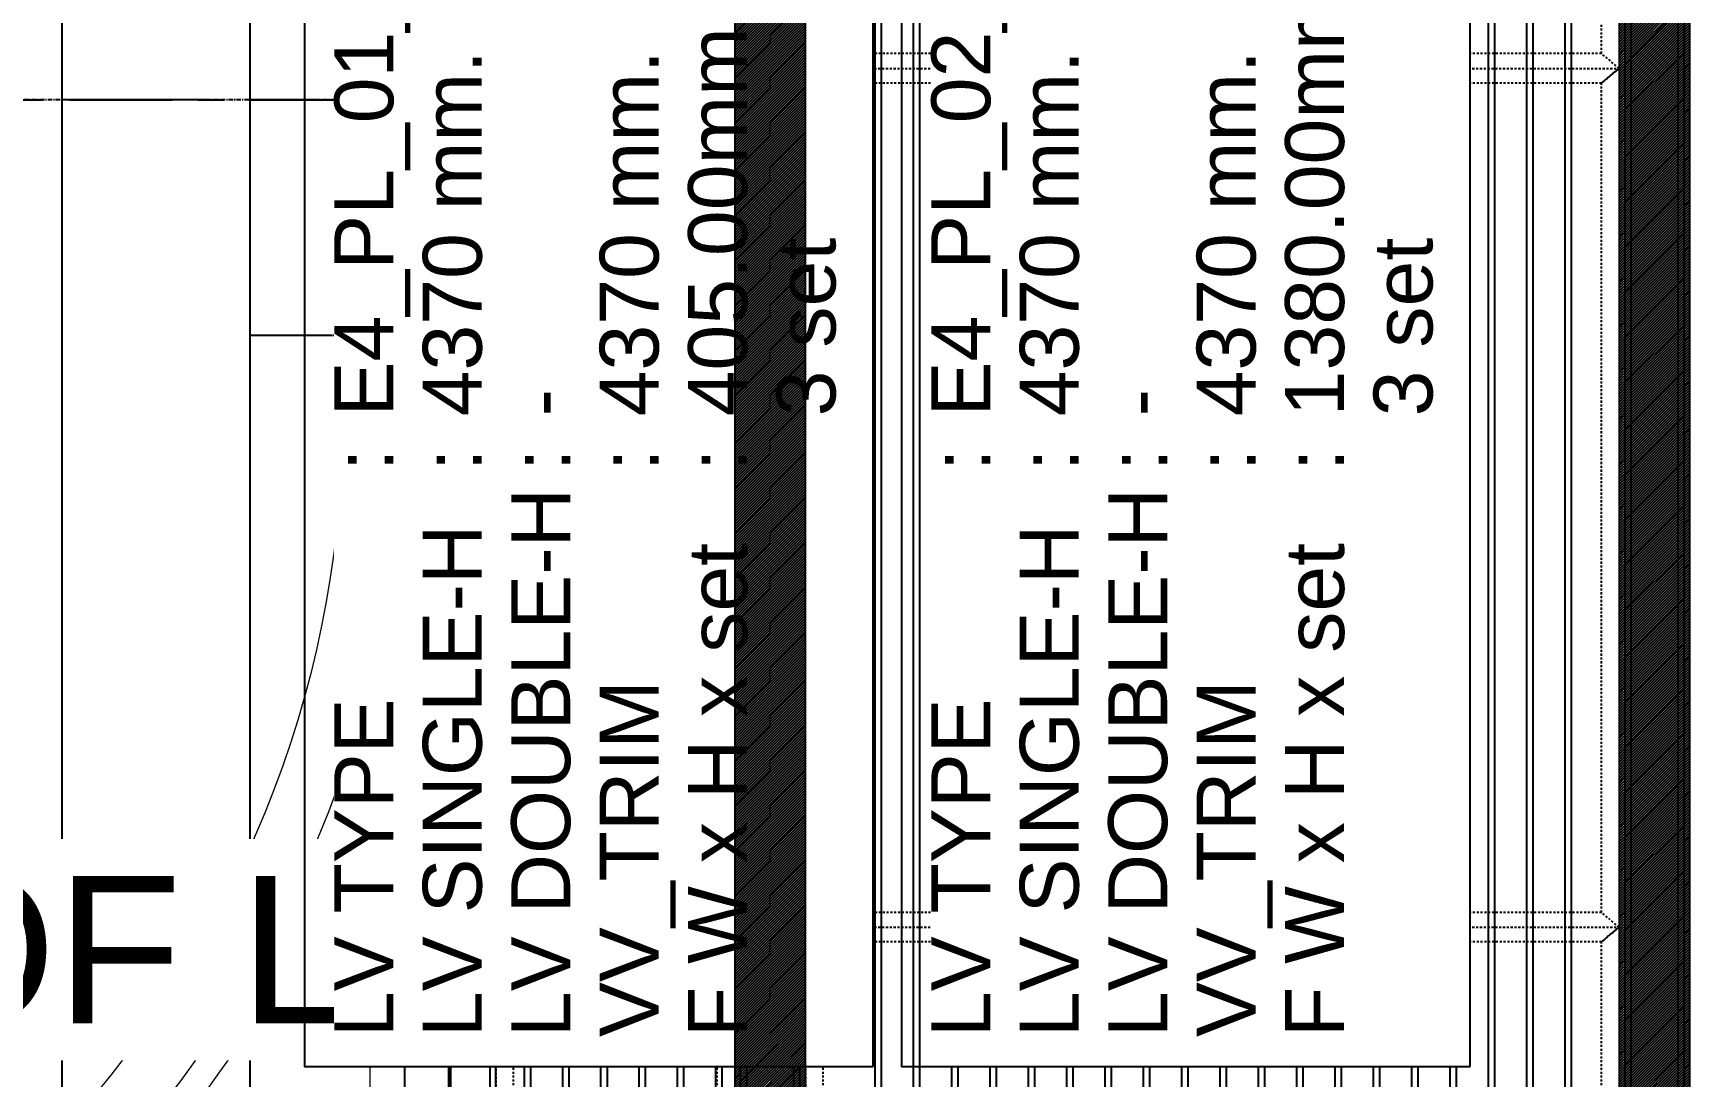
# Model space of a CAD drawing. Header units: millimetres. Extents: x 663313 to 1226001, y 1431724 to 1620898.
# Drawn here: x 896798 to 899603, y 1514488 to 1516258 of the extents above; entities that cross this region are included whole.
import ezdxf

# ---------------------------------------------------------------- set-up
doc = ezdxf.new("R2010")
doc.units = ezdxf.units.MM
for name, pattern in [('CENTER', [50.8, 31.75, -6.35, 6.35, -6.35]), ('Grid Line', [22.225, 12.7, -3.175, 3.175, -3.175]), ('HIDDEN', [0.375, 0.25, -0.125]), ('TA_GL_000.70000', [1.925, 0.7, -0.175, 0.175, -0.175, 0.7]), ('TA_HL_001.00000', [6.5, 3.55, -2.95]), ('XKITLINE00', [0]), ('XKITLINE02', [4, 2, -2])]:
    doc.linetypes.add(name, pattern=pattern)
doc.layers.get('Defpoints').update_dxf_attribs({"color": 140})
doc.layers.add('000 - 0_HIDE_OBJ_FRAMING_DEF_SUB', color=1, linetype='Continuous', plot=False)
for name, color, linetype in [('000 - 0_SYM_DWG_GRIDLINE_MAIN_COLOR_251', 251, 'Continuous'), ('000 - CONCRETE_EX_BUILDING_CUT_COLOR_1', 1, 'Continuous'), ('000 - ESTIMATE_ASPG_WIPEOUT_', 250, 'Continuous'), ('000 - GRID', 251, 'CENTER'), ('010 - ASPG_EXTR_MAIN_COLOR_2', 2, 'Continuous'), ('010 - ASPG_EXTR_WIPEOUT_', 250, 'Continuous'), ('010 - ASPG_FRAMING_MAIN_COLOR_1', 1, 'Continuous'), ('010 - ASPG_FRAMING_SUB_COLOR_2', 1, 'Continuous'), ('010 - ASPG_FRAMING_WIPEOUT_', 250, 'Continuous'), ('DIM', 1, 'Continuous')]:
    doc.layers.add(name, color=color, linetype=linetype)
doc.layers.add('000 - ESTIMATE_ASPG_MAIN_COLOR_6', color=6, linetype='Continuous', true_color=0xff00ff)
doc.layers.add('000 - ESTIMATE_ASPG_TEXT_COLOR_1', color=1, linetype='Continuous', true_color=0xff0000)
doc.layers.add('000_AREA_ASPG_AREA_HATCH_', color=7, linetype='Continuous', true_color=0xff8700, plot=False)
doc.layers.add('000_AREA_ASPG_AREA_MAIN_COLOR_1', color=7, linetype='Continuous', true_color=0xff8700, plot=False)
for name, color, linetype, lineweight in [('A-FLOR-E', 2, 'Continuous', 9), ('A-GENM', 29, 'Continuous', 9), ('Bolt', 7, 'Continuous', 0), ('Part', 2, 'Continuous', 0)]:
    doc.layers.add(name, color=color, linetype=linetype, lineweight=lineweight)
doc.styles.add('_Arial', font='arial.ttf')
doc.styles.add('Arial', font='arial.ttf')
doc.styles.add('Arial_1', font='arial.ttf', dxfattribs={"height": 125})
doc.styles.add('TA', font='', dxfattribs={"height": 4.5})
doc.styles.get('TA').set_extended_font_data('Cordia New')
doc.dimstyles.new('Dim - 40 - End', dxfattribs={"dimscale": 0.04, "dimtxt": 3, "dimasz": 1, "dimexe": 0, "dimexo": 2.5, "dimgap": 1.5, "dimtad": 1, "dimdec": 0, "dimlfac": 1000, "dimzin": 1, "dimdsep": 46, "dimtxsty": 'Arial', "dimblk": 'END', "dimcen": 0.09, "dimclrd": 1, "dimclre": 49, "dimclrt": 3, "dimadec": 0, "dimazin": 0, "dimtfac": 1, "dimtdec": 0, "dimtix": 1, "dimtofl": 0, "dimtmove": 2, "dimatfit": 3, "dimfxl": 1, "dimtfill": 1, "dimtfillclr": 256, "dimtolj": 1, "dimtzin": 0, "dimarcsym": 0})

# ---------------------------------------------------------------- blocks, each defined once
blk = doc.blocks.new('GM_Louver Grill Vertical Z1 - Z Profile-18225337-ENT 4 ELE-4 sheet')
at = {"layer": 'A-GENM', "color": 39}
blk.add_line((131839.2, 105680), (131839.2, 110050), dxfattribs=at)
blk = doc.blocks.new('4')
at = {"layer": 'DIM'}
for p, q in [((128164.5, 105680), (128164.5, 110050)), ((128613.2, 110050), (128613.2, 105680)), ((128713.2, 110050), (128713.2, 105680)), ((130113.4, 105680), (130113.4, 110050)), ((130213.4, 105680), (130213.4, 110050))]:
    blk.add_line(p, q, dxfattribs=at)
for points in [[(128114.5, 110050), (128663.2, 110050), (128663.2, 105680), (128114.5, 105680)], [(130163.4, 110050), (128663.2, 110050), (128663.2, 105680), (130163.4, 105680)], [(130163.4, 110050), (131663.7, 110050), (131663.7, 105680), (130163.4, 105680)]]:
    blk.add_lwpolyline(points, close=True, dxfattribs=at)
at = {"layer": 'A-GENM'}
for p in [(-3624.8, 0), (-3544.8, 0), (-3464.9, 0), (-3384.9, 0), (-3305, 0), (-3075, 0), (-3000, 0), (-2925, 0), (-2850, 0), (-2775, 0), (-2700, 0), (-2625, 0), (-2550, 0), (-2475, 0), (-2400, 0), (-2325, 0), (-2250, 0), (-2175, 0), (-2100, 0), (-2025, 0), (-1950, 0), (-1875, 0), (-1800, 0)]:
    blk.add_blockref('GM_Louver Grill Vertical Z1 - Z Profile-18225337-ENT 4 ELE-4 sheet', p, dxfattribs=at)
blk = doc.blocks.new('*A3033278')
at = {"layer": 'Part', "linetype": 'XKITLINE00', "lineweight": 0}
for p, q in [((443.663364, 101.130227), (443.663364, 88.530227)), ((443.663364, 101.130227), (444.663364, 101.130227)), ((444.663364, 101.130227), (444.663364, 88.530227)), ((443.663364, 87.820227), (443.663364, 84.030227)), ((444.663364, 87.820227), (444.663364, 84.030227)), ((443.663364, 84.030227), (444.663364, 84.030227))]:
    blk.add_line(p, q, dxfattribs=at)
at = {"layer": 'Part', "linetype": 'XKITLINE02', "lineweight": 0}
for p, q in [((444.133364, 101.130227), (444.133364, 84.030227)), ((444.193364, 101.130227), (444.193364, 84.030227)), ((443.663364, 88.530227), (443.663364, 87.820227)), ((444.663364, 88.530227), (444.663364, 87.820227))]:
    blk.add_line(p, q, dxfattribs=at)
blk = doc.blocks.new('*A3055284')
at = {"layer": 'Bolt'}
for points in [[(443.333, 101.33), (443.333, 101.23), (443.193, 101.23), (443.193, 101.33)], [(445.133, 101.33), (445.133, 101.23), (444.993, 101.23), (444.993, 101.33)]]:
    blk.add_hatch(color=256, dxfattribs=at).paths.add_polyline_path(points, flags=17)
at = {"layer": 'Bolt', "linetype": 'XKITLINE00', "lineweight": 0}
for p, q in [((443.193, 101.23), (443.193, 101.33)), ((443.263, 101.23), (443.263, 101.33)), ((443.333, 101.23), (443.333, 101.33)), ((444.993, 101.23), (444.993, 101.33)), ((445.063, 101.23), (445.063, 101.33)), ((445.133, 101.23), (445.133, 101.33))]:
    blk.add_line(p, q, dxfattribs=at)
blk = doc.blocks.new('*A3056285')
at = {"layer": 'Bolt', "linetype": 'XKITLINE02', "lineweight": 0}
for p, q in [((444.193364, 101.000227), (444.133364, 101.000227)), ((444.243364, 101.100227), (444.193364, 101.100227)), ((444.322564, 100.930227), (443.893364, 100.930227)), ((444.193364, 100.860227), (444.133364, 100.860227)), ((444.243364, 100.760227), (444.193364, 100.760227))]:
    blk.add_line(p, q, dxfattribs=at)
blk = doc.blocks.new('*A3057286')
at = {"layer": 'Part', "linetype": 'XKITLINE00', "lineweight": 0}
for p, q in [((443.063364, 101.330227), (442.863364, 101.530227)), ((443.063364, 101.330227), (445.293364, 101.330227)), ((445.293364, 101.330227), (445.463364, 101.530227))]:
    blk.add_line(p, q, dxfattribs=at)
at = {"layer": 'Part', "linetype": 'XKITLINE02', "lineweight": 0}
blk.add_line((442.863364, 101.530227), (445.463364, 101.530227), dxfattribs=at)
blk = doc.blocks.new('*A3058287')
at = {"layer": 'Part', "linetype": 'XKITLINE00', "lineweight": 0}
for p, q in [((444.193364, 101.230227), (444.193364, 101.130227)), ((444.793364, 101.180227), (444.243364, 101.180227)), ((444.243364, 101.180227), (444.243364, 101.130227)), ((444.793364, 101.230227), (444.793364, 101.180227))]:
    blk.add_line(p, q, dxfattribs=at)
at = {"layer": 'Part', "linetype": 'XKITLINE02', "lineweight": 0}
for p, q in [((444.193364, 101.230227), (444.793364, 101.230227)), ((444.193364, 101.130227), (444.193364, 100.630227)), ((444.243364, 101.130227), (444.243364, 100.630227)), ((444.193364, 100.630227), (444.243364, 100.630227))]:
    blk.add_line(p, q, dxfattribs=at)
blk = doc.blocks.new('*A3059288')
at = {"layer": 'Part', "linetype": 'XKITLINE00', "lineweight": 0}
for p, q in [((443.063364, 101.230227), (443.063364, 101.330227)), ((443.063364, 101.330227), (445.263364, 101.330227)), ((445.263364, 101.330227), (445.263364, 101.230227)), ((443.063364, 101.230227), (445.263364, 101.230227))]:
    blk.add_line(p, q, dxfattribs=at)
blk = doc.blocks.new('*A3179295')
at = {"layer": 'Part', "linetype": 'XKITLINE00', "lineweight": 0}
for p, q in [((465.163364, 101.130227), (465.163364, 88.530227)), ((465.163364, 101.130227), (466.163364, 101.130227)), ((466.163364, 101.130227), (466.163364, 88.530227)), ((465.163364, 87.820227), (465.163364, 84.030227)), ((466.163364, 87.820227), (466.163364, 84.030227)), ((465.163364, 84.030227), (466.163364, 84.030227))]:
    blk.add_line(p, q, dxfattribs=at)
at = {"layer": 'Part', "linetype": 'XKITLINE02', "lineweight": 0}
for p, q in [((465.633364, 101.130227), (465.633364, 84.030227)), ((465.693364, 101.130227), (465.693364, 84.030227)), ((465.163364, 88.530227), (465.163364, 87.820227)), ((466.163364, 88.530227), (466.163364, 87.820227))]:
    blk.add_line(p, q, dxfattribs=at)
blk = doc.blocks.new('*A3220326')
at = {"layer": 'Bolt'}
for points in [[(464.833, 101.33), (464.833, 101.23), (464.693, 101.23), (464.693, 101.33)], [(466.633, 101.33), (466.633, 101.23), (466.493, 101.23), (466.493, 101.33)]]:
    blk.add_hatch(color=256, dxfattribs=at).paths.add_polyline_path(points, flags=17)
at = {"layer": 'Bolt', "linetype": 'XKITLINE00', "lineweight": 0}
for p, q in [((464.693, 101.23), (464.693, 101.33)), ((464.763, 101.23), (464.763, 101.33)), ((464.833, 101.23), (464.833, 101.33)), ((466.493, 101.23), (466.493, 101.33)), ((466.563, 101.23), (466.563, 101.33)), ((466.633, 101.23), (466.633, 101.33))]:
    blk.add_line(p, q, dxfattribs=at)
blk = doc.blocks.new('*A3221327')
at = {"layer": 'Bolt', "linetype": 'XKITLINE02', "lineweight": 0}
for p, q in [((465.693364, 101.000227), (465.633364, 101.000227)), ((465.743364, 101.100227), (465.693364, 101.100227)), ((465.822564, 100.930227), (465.393364, 100.930227)), ((465.693364, 100.860227), (465.633364, 100.860227)), ((465.743364, 100.760227), (465.693364, 100.760227))]:
    blk.add_line(p, q, dxfattribs=at)
blk = doc.blocks.new('*A3222328')
at = {"layer": 'Part', "linetype": 'XKITLINE00', "lineweight": 0}
for p, q in [((464.563364, 101.330227), (464.363364, 101.530227)), ((464.563364, 101.330227), (466.793364, 101.330227)), ((466.793364, 101.330227), (466.963364, 101.530227))]:
    blk.add_line(p, q, dxfattribs=at)
at = {"layer": 'Part', "linetype": 'XKITLINE02', "lineweight": 0}
blk.add_line((464.363364, 101.530227), (466.963364, 101.530227), dxfattribs=at)
blk = doc.blocks.new('*A3223329')
at = {"layer": 'Part', "linetype": 'XKITLINE00', "lineweight": 0}
for p, q in [((465.693364, 101.230227), (465.693364, 101.130227)), ((466.293364, 101.180227), (465.743364, 101.180227)), ((465.743364, 101.180227), (465.743364, 101.130227)), ((466.293364, 101.230227), (466.293364, 101.180227))]:
    blk.add_line(p, q, dxfattribs=at)
at = {"layer": 'Part', "linetype": 'XKITLINE02', "lineweight": 0}
for p, q in [((465.693364, 101.230227), (466.293364, 101.230227)), ((465.693364, 101.130227), (465.693364, 100.630227)), ((465.743364, 101.130227), (465.743364, 100.630227)), ((465.693364, 100.630227), (465.743364, 100.630227))]:
    blk.add_line(p, q, dxfattribs=at)
blk = doc.blocks.new('*A3224330')
at = {"layer": 'Part', "linetype": 'XKITLINE00', "lineweight": 0}
for p, q in [((464.563364, 101.230227), (464.563364, 101.330227)), ((464.563364, 101.330227), (466.763364, 101.330227)), ((466.763364, 101.330227), (466.763364, 101.230227)), ((464.563364, 101.230227), (466.763364, 101.230227))]:
    blk.add_line(p, q, dxfattribs=at)
blk = doc.blocks.new('canu')
at = {"layer": '000 - CONCRETE_EX_BUILDING_CUT_COLOR_1', "linetype": 'XKITLINE00', "lineweight": 0}
for p, q in [((663604.4258, 1524737.8429), (663604.4676, 1524737.8624)), ((663604.4708, 1524737.8156), (663604.4708, 1524735.6931)), ((663604.3708, 1524737.0842), (663604.3708, 1524735.6931))]:
    blk.add_line(p, q, dxfattribs=at)
blk.add_lwpolyline([(663602.9797, 1524735.6931, 0.327722), (663604.4221, 1524737.4187), (663604.4258, 1524737.538), (663604.4258, 1524738.1281), (663604.3258, 1524738.1281), (663604.3258, 1524737.538), (663604.3223, 1524737.425, -0.377868), (663602.6388, 1524735.7416), (663602.5258, 1524735.7381), (663601.4758, 1524735.7381), (663601.4758, 1524735.6381), (663601.7758, 1524735.6381)], format="xyb", dxfattribs=at)
for points in [[(663604.4258, 1524737.8656), (663604.4258, 1524737.8656), (663604.4708, 1524737.8656), (663604.4708, 1524737.8156), (663604.4258, 1524737.8156), (663604.4258, 1524737.8156)], [(663604.4258, 1524737.8624), (663604.4258, 1524737.8624), (663604.4676, 1524737.8624), (663604.4676, 1524737.8188), (663604.4258, 1524737.8188), (663604.4258, 1524737.8188)], [(663604.4676, 1524737.8188), (663604.4676, 1524737.8188), (663604.4258, 1524737.8382)]]:
    blk.add_lwpolyline(points, dxfattribs=at)
blk.add_arc((663602.5258, 1524737.5381), 1.945, 288.4525, 341.5437, dxfattribs=at)
blk = doc.blocks.new('END')
at = {"color": 1}
for p, q in [((2, 0), (-2, 0)), ((0, 2), (0, -2))]:
    blk.add_line(p, q, dxfattribs=at)
at = {"color": 3}
blk.add_line((-1, -1), (1, 1), dxfattribs=at)
blk = doc.blocks.new('*D3601')
at = {"layer": '000 - 0_HIDE_OBJ_FRAMING_DEF_SUB', "color": 49, "lineweight": -2, "transparency": 16777216}
for p, q in [((-3651.5, 108140), (-3787.8, 108140)), ((-3651.5, 106810.5), (-3787.8, 106810.5))]:
    blk.add_line(p, q, dxfattribs=at)
at = {"layer": '000 - 0_HIDE_OBJ_FRAMING_DEF_SUB', "color": 1, "lineweight": -2, "transparency": 16777216}
blk.add_line((-3787.8, 106810.5), (-3787.8, 108140), dxfattribs=at)
at = {"layer": 'Defpoints', "color": 0, "transparency": 16777216}
for p in [(-3787.8, 108140), (-3651.4, 108140), (-3651.4, 106810.5)]:
    blk.add_point(p, dxfattribs=at)
at = {"layer": '000 - 0_HIDE_OBJ_FRAMING_DEF_SUB', "color": 1, "lineweight": -2, "transparency": 16777216, "xscale": 0.04, "yscale": 0.04, "zscale": 0.04}
for p, rotation in [((-3787.8, 108140), 90), ((-3787.8, 106810.5), 270)]:
    blk.add_blockref('END', p, dxfattribs=dict(at, rotation=rotation))
at = {"layer": '000 - 0_HIDE_OBJ_FRAMING_DEF_SUB', "color": 3, "transparency": 16777216, "insert": (-3787.9, 107475.3), "char_height": 0.12, "attachment_point": 5, "rotation": 90, "style": 'Arial', "bg_fill": 3, "box_fill_scale": 1.1, "bg_fill_color": 256, "bg_fill_true_color": 13158600, "bg_fill_transparency": 0}
blk.add_mtext('\\A1;1329500', dxfattribs=at)
blk = doc.blocks.new('*D3602')
at = {"layer": '000 - 0_HIDE_OBJ_FRAMING_DEF_SUB', "color": 49, "lineweight": -2, "transparency": 16777216}
for p, q in [((-3674.9, 108540), (-3787.8, 108540)), ((-3674.9, 108140), (-3787.8, 108140))]:
    blk.add_line(p, q, dxfattribs=at)
at = {"layer": '000 - 0_HIDE_OBJ_FRAMING_DEF_SUB', "color": 1, "lineweight": -2, "transparency": 16777216}
blk.add_line((-3787.8, 108140), (-3787.8, 108540), dxfattribs=at)
at = {"layer": 'Defpoints', "color": 0, "transparency": 16777216}
for p in [(-3787.8, 108540), (-3674.8, 108540), (-3674.8, 108140)]:
    blk.add_point(p, dxfattribs=at)
at = {"layer": '000 - 0_HIDE_OBJ_FRAMING_DEF_SUB', "color": 1, "lineweight": -2, "transparency": 16777216, "xscale": 0.04, "yscale": 0.04, "zscale": 0.04}
for p, rotation in [((-3787.8, 108540), 90), ((-3787.8, 108140), 270)]:
    blk.add_blockref('END', p, dxfattribs=dict(at, rotation=rotation))
at = {"layer": '000 - 0_HIDE_OBJ_FRAMING_DEF_SUB', "color": 3, "transparency": 16777216, "insert": (-3787.9, 108340), "char_height": 0.12, "attachment_point": 5, "rotation": 90, "style": 'Arial', "bg_fill": 3, "box_fill_scale": 1.1, "bg_fill_color": 256, "bg_fill_true_color": 13158600, "bg_fill_transparency": 0}
blk.add_mtext('\\A1;400000', dxfattribs=at)
blk = doc.blocks.new('*D3603')
at = {"layer": '000 - 0_HIDE_OBJ_FRAMING_DEF_SUB', "color": 49, "lineweight": -2, "transparency": 16777216}
for p, q in [((-3682.1, 109250), (-3787.8, 109250)), ((-3682.1, 108540), (-3787.8, 108540))]:
    blk.add_line(p, q, dxfattribs=at)
at = {"layer": '000 - 0_HIDE_OBJ_FRAMING_DEF_SUB', "color": 1, "lineweight": -2, "transparency": 16777216}
blk.add_line((-3787.8, 108540), (-3787.8, 109250), dxfattribs=at)
at = {"layer": 'Defpoints', "color": 0, "transparency": 16777216}
for p in [(-3787.8, 109250), (-3682, 109250), (-3682, 108540)]:
    blk.add_point(p, dxfattribs=at)
at = {"layer": '000 - 0_HIDE_OBJ_FRAMING_DEF_SUB', "color": 1, "lineweight": -2, "transparency": 16777216, "xscale": 0.04, "yscale": 0.04, "zscale": 0.04}
for p, rotation in [((-3787.8, 109250), 90), ((-3787.8, 108540), 270)]:
    blk.add_blockref('END', p, dxfattribs=dict(at, rotation=rotation))
at = {"layer": '000 - 0_HIDE_OBJ_FRAMING_DEF_SUB', "color": 3, "transparency": 16777216, "insert": (-3787.9, 108895), "char_height": 0.12, "attachment_point": 5, "rotation": 90, "style": 'Arial', "bg_fill": 3, "box_fill_scale": 1.1, "bg_fill_color": 256, "bg_fill_true_color": 13158600, "bg_fill_transparency": 0}
blk.add_mtext('\\A1;710000', dxfattribs=at)
blk = doc.blocks.new('*D3605')
at = {"layer": '000 - 0_HIDE_OBJ_FRAMING_DEF_SUB', "color": 49, "lineweight": -2, "transparency": 16777216}
for p, q in [((-3030, 108156.7), (-3030, 108281.3)), ((-2730, 108156.7), (-2730, 108281.3))]:
    blk.add_line(p, q, dxfattribs=at)
at = {"layer": '000 - 0_HIDE_OBJ_FRAMING_DEF_SUB', "color": 1, "lineweight": -2, "transparency": 16777216}
blk.add_line((-3030, 108281.3), (-2730, 108281.3), dxfattribs=at)
at = {"layer": 'Defpoints', "color": 0, "transparency": 16777216}
for p in [(-2730, 108281.3), (-3030, 108156.6), (-2730, 108156.6)]:
    blk.add_point(p, dxfattribs=at)
at = {"layer": '000 - 0_HIDE_OBJ_FRAMING_DEF_SUB', "color": 1, "lineweight": -2, "transparency": 16777216, "xscale": 0.04, "yscale": 0.04, "zscale": 0.04, "rotation": 180}
blk.add_blockref('END', (-3030, 108281.3), dxfattribs=at)
at = {"layer": '000 - 0_HIDE_OBJ_FRAMING_DEF_SUB', "color": 1, "lineweight": -2, "transparency": 16777216, "xscale": 0.04, "yscale": 0.04, "zscale": 0.04}
blk.add_blockref('END', (-2730, 108281.3), dxfattribs=at)
at = {"layer": '000 - 0_HIDE_OBJ_FRAMING_DEF_SUB', "color": 3, "transparency": 16777216, "insert": (-2880, 108281.4), "char_height": 0.12, "attachment_point": 5, "style": 'Arial', "bg_fill": 3, "box_fill_scale": 1.1, "bg_fill_color": 256, "bg_fill_true_color": 13158600, "bg_fill_transparency": 0}
blk.add_mtext('\\A1;300000', dxfattribs=at)
blk = doc.blocks.new('*D3606')
at = {"layer": '000 - 0_HIDE_OBJ_FRAMING_DEF_SUB', "color": 49, "lineweight": -2, "transparency": 16777216}
for p, q in [((-2730, 108406.6), (-2730, 108491.4)), ((-1830.3, 108406.6), (-1830.3, 108491.4))]:
    blk.add_line(p, q, dxfattribs=at)
at = {"layer": '000 - 0_HIDE_OBJ_FRAMING_DEF_SUB', "color": 1, "lineweight": -2, "transparency": 16777216}
blk.add_line((-2730, 108491.4), (-1830.3, 108491.4), dxfattribs=at)
at = {"layer": 'Defpoints', "color": 0, "transparency": 16777216}
for p in [(-1830.3, 108491.4), (-2730, 108406.5), (-1830.3, 108406.5)]:
    blk.add_point(p, dxfattribs=at)
at = {"layer": '000 - 0_HIDE_OBJ_FRAMING_DEF_SUB', "color": 1, "lineweight": -2, "transparency": 16777216, "xscale": 0.04, "yscale": 0.04, "zscale": 0.04, "rotation": 180}
blk.add_blockref('END', (-2730, 108491.4), dxfattribs=at)
at = {"layer": '000 - 0_HIDE_OBJ_FRAMING_DEF_SUB', "color": 1, "lineweight": -2, "transparency": 16777216, "xscale": 0.04, "yscale": 0.04, "zscale": 0.04}
blk.add_blockref('END', (-1830.3, 108491.4), dxfattribs=at)
at = {"layer": '000 - 0_HIDE_OBJ_FRAMING_DEF_SUB', "color": 3, "transparency": 16777216, "insert": (-2280.1, 108491.5), "char_height": 0.12, "attachment_point": 5, "style": 'Arial', "bg_fill": 3, "box_fill_scale": 1.1, "bg_fill_color": 256, "bg_fill_true_color": 13158600, "bg_fill_transparency": 0}
blk.add_mtext('\\A1;899742', dxfattribs=at)
blk = doc.blocks.new('*D3607')
at = {"layer": '000 - 0_HIDE_OBJ_FRAMING_DEF_SUB', "color": 49, "lineweight": -2, "transparency": 16777216}
for p, q in [((-1830.3, 108218.2), (-1830.3, 108281.3)), ((-1530, 108218.2), (-1530, 108281.3))]:
    blk.add_line(p, q, dxfattribs=at)
at = {"layer": '000 - 0_HIDE_OBJ_FRAMING_DEF_SUB', "color": 1, "lineweight": -2, "transparency": 16777216}
blk.add_line((-1830.2, 108281.3), (-1530, 108281.3), dxfattribs=at)
at = {"layer": 'Defpoints', "color": 0, "transparency": 16777216}
for p in [(-1530, 108281.3), (-1830.3, 108218.1), (-1530, 108218.1)]:
    blk.add_point(p, dxfattribs=at)
at = {"layer": '000 - 0_HIDE_OBJ_FRAMING_DEF_SUB', "color": 1, "lineweight": -2, "transparency": 16777216, "xscale": 0.04, "yscale": 0.04, "zscale": 0.04, "rotation": 180}
blk.add_blockref('END', (-1830.3, 108281.3), dxfattribs=at)
at = {"layer": '000 - 0_HIDE_OBJ_FRAMING_DEF_SUB', "color": 1, "lineweight": -2, "transparency": 16777216, "xscale": 0.04, "yscale": 0.04, "zscale": 0.04}
blk.add_blockref('END', (-1530, 108281.3), dxfattribs=at)
at = {"layer": '000 - 0_HIDE_OBJ_FRAMING_DEF_SUB', "color": 3, "transparency": 16777216, "insert": (-1680.1, 108281.4), "char_height": 0.12, "attachment_point": 5, "style": 'Arial', "bg_fill": 3, "box_fill_scale": 1.1, "bg_fill_color": 256, "bg_fill_true_color": 13158600, "bg_fill_transparency": 0}
blk.add_mtext('\\A1;300259', dxfattribs=at)
blk = doc.blocks.new('*D3608')
at = {"layer": '000 - 0_HIDE_OBJ_FRAMING_DEF_SUB', "color": 49, "lineweight": -2, "transparency": 16777216}
for p, q in [((-1530, 108391.7), (-1530, 108491.4)), ((-1280, 108391.7), (-1280, 108491.4))]:
    blk.add_line(p, q, dxfattribs=at)
at = {"layer": '000 - 0_HIDE_OBJ_FRAMING_DEF_SUB', "color": 1, "lineweight": -2, "transparency": 16777216}
blk.add_line((-1530, 108491.4), (-1280, 108491.4), dxfattribs=at)
at = {"layer": 'Defpoints', "color": 0, "transparency": 16777216}
for p in [(-1280, 108491.4), (-1530, 108391.6), (-1280, 108391.6)]:
    blk.add_point(p, dxfattribs=at)
at = {"layer": '000 - 0_HIDE_OBJ_FRAMING_DEF_SUB', "color": 1, "lineweight": -2, "transparency": 16777216, "xscale": 0.04, "yscale": 0.04, "zscale": 0.04, "rotation": 180}
blk.add_blockref('END', (-1530, 108491.4), dxfattribs=at)
at = {"layer": '000 - 0_HIDE_OBJ_FRAMING_DEF_SUB', "color": 1, "lineweight": -2, "transparency": 16777216, "xscale": 0.04, "yscale": 0.04, "zscale": 0.04}
blk.add_blockref('END', (-1280, 108491.4), dxfattribs=at)
at = {"layer": '000 - 0_HIDE_OBJ_FRAMING_DEF_SUB', "color": 3, "transparency": 16777216, "insert": (-1405, 108491.5), "char_height": 0.12, "attachment_point": 5, "style": 'Arial', "bg_fill": 3, "box_fill_scale": 1.1, "bg_fill_color": 256, "bg_fill_true_color": 13158600, "bg_fill_transparency": 0}
blk.add_mtext('\\A1;250000', dxfattribs=at)
blk = doc.blocks.new('*D3617')
at = {"layer": '000 - 0_HIDE_OBJ_FRAMING_DEF_SUB', "color": 49, "lineweight": -2, "transparency": 16777216}
for p, q in [((-3330, 108305.8), (-3330, 108491.4)), ((-3030, 108305.8), (-3030, 108491.4))]:
    blk.add_line(p, q, dxfattribs=at)
at = {"layer": '000 - 0_HIDE_OBJ_FRAMING_DEF_SUB', "color": 1, "lineweight": -2, "transparency": 16777216}
blk.add_line((-3330, 108491.4), (-3030, 108491.4), dxfattribs=at)
at = {"layer": 'Defpoints', "color": 0, "transparency": 16777216}
for p in [(-3030, 108491.4), (-3330, 108305.7), (-3030, 108305.7)]:
    blk.add_point(p, dxfattribs=at)
at = {"layer": '000 - 0_HIDE_OBJ_FRAMING_DEF_SUB', "color": 1, "lineweight": -2, "transparency": 16777216, "xscale": 0.04, "yscale": 0.04, "zscale": 0.04, "rotation": 180}
blk.add_blockref('END', (-3330, 108491.4), dxfattribs=at)
at = {"layer": '000 - 0_HIDE_OBJ_FRAMING_DEF_SUB', "color": 1, "lineweight": -2, "transparency": 16777216, "xscale": 0.04, "yscale": 0.04, "zscale": 0.04}
blk.add_blockref('END', (-3030, 108491.4), dxfattribs=at)
at = {"layer": '000 - 0_HIDE_OBJ_FRAMING_DEF_SUB', "color": 3, "transparency": 16777216, "insert": (-3180, 108491.5), "char_height": 0.12, "attachment_point": 5, "style": 'Arial', "bg_fill": 3, "box_fill_scale": 1.1, "bg_fill_color": 256, "bg_fill_true_color": 13158600, "bg_fill_transparency": 0}
blk.add_mtext('\\A1;300000', dxfattribs=at)
blk = doc.blocks.new('*D3618')
at = {"layer": '000 - 0_HIDE_OBJ_FRAMING_DEF_SUB', "color": 49, "lineweight": -2, "transparency": 16777216}
for p, q in [((-3863.9, 108540), (-4106.9, 108540)), ((-3863.9, 106350), (-4106.9, 106350))]:
    blk.add_line(p, q, dxfattribs=at)
at = {"layer": '000 - 0_HIDE_OBJ_FRAMING_DEF_SUB', "color": 1, "lineweight": -2, "transparency": 16777216}
blk.add_line((-4106.9, 106350), (-4106.9, 108540), dxfattribs=at)
at = {"layer": 'Defpoints', "color": 0, "transparency": 16777216}
for p in [(-4106.9, 108540), (-3863.8, 108540), (-3863.8, 106350)]:
    blk.add_point(p, dxfattribs=at)
at = {"layer": '000 - 0_HIDE_OBJ_FRAMING_DEF_SUB', "color": 1, "lineweight": -2, "transparency": 16777216, "xscale": 0.04, "yscale": 0.04, "zscale": 0.04}
for p, rotation in [((-4106.9, 108540), 90), ((-4106.9, 106350), 270)]:
    blk.add_blockref('END', p, dxfattribs=dict(at, rotation=rotation))
at = {"layer": '000 - 0_HIDE_OBJ_FRAMING_DEF_SUB', "color": 3, "transparency": 16777216, "insert": (-4107, 107445), "char_height": 0.12, "attachment_point": 5, "rotation": 90, "style": 'Arial', "bg_fill": 3, "box_fill_scale": 1.1, "bg_fill_color": 256, "bg_fill_true_color": 13158600, "bg_fill_transparency": 0}
blk.add_mtext('\\A1;2190000', dxfattribs=at)
blk = doc.blocks.new('*D3619')
at = {"layer": '000 - 0_HIDE_OBJ_FRAMING_DEF_SUB', "color": 49, "lineweight": -2, "transparency": 16777216}
for p, q in [((-3881.2, 109850), (-4106.9, 109850)), ((-3881.2, 108540), (-4106.9, 108540))]:
    blk.add_line(p, q, dxfattribs=at)
at = {"layer": '000 - 0_HIDE_OBJ_FRAMING_DEF_SUB', "color": 1, "lineweight": -2, "transparency": 16777216}
blk.add_line((-4106.9, 108540), (-4106.9, 109850), dxfattribs=at)
at = {"layer": 'Defpoints', "color": 0, "transparency": 16777216}
for p in [(-4106.9, 109850), (-3881.1, 109850), (-3881.1, 108540)]:
    blk.add_point(p, dxfattribs=at)
at = {"layer": '000 - 0_HIDE_OBJ_FRAMING_DEF_SUB', "color": 1, "lineweight": -2, "transparency": 16777216, "xscale": 0.04, "yscale": 0.04, "zscale": 0.04}
for p, rotation in [((-4106.9, 109850), 90), ((-4106.9, 108540), 270)]:
    blk.add_blockref('END', p, dxfattribs=dict(at, rotation=rotation))
at = {"layer": '000 - 0_HIDE_OBJ_FRAMING_DEF_SUB', "color": 3, "transparency": 16777216, "insert": (-4107, 109195), "char_height": 0.12, "attachment_point": 5, "rotation": 90, "style": 'Arial', "bg_fill": 3, "box_fill_scale": 1.1, "bg_fill_color": 256, "bg_fill_true_color": 13158600, "bg_fill_transparency": 0}
blk.add_mtext('\\A1;1310000', dxfattribs=at)
blk = doc.blocks.new('*D3621')
at = {"layer": '000 - 0_HIDE_OBJ_FRAMING_DEF_SUB', "color": 49, "lineweight": -2, "transparency": 16777216}
for p, q in [((-3005.3, 106843.1), (-3005.3, 106945.8)), ((-1555.3, 106843.1), (-1555.3, 106945.8))]:
    blk.add_line(p, q, dxfattribs=at)
at = {"layer": '000 - 0_HIDE_OBJ_FRAMING_DEF_SUB', "color": 1, "lineweight": -2, "transparency": 16777216}
blk.add_line((-3005.2, 106945.8), (-1555.3, 106945.8), dxfattribs=at)
at = {"layer": 'Defpoints', "color": 0, "transparency": 16777216}
for p in [(-1555.3, 106945.8), (-3005.3, 106843), (-1555.3, 106843)]:
    blk.add_point(p, dxfattribs=at)
at = {"layer": '000 - 0_HIDE_OBJ_FRAMING_DEF_SUB', "color": 1, "lineweight": -2, "transparency": 16777216, "xscale": 0.04, "yscale": 0.04, "zscale": 0.04, "rotation": 180}
blk.add_blockref('END', (-3005.3, 106945.8), dxfattribs=at)
at = {"layer": '000 - 0_HIDE_OBJ_FRAMING_DEF_SUB', "color": 1, "lineweight": -2, "transparency": 16777216, "xscale": 0.04, "yscale": 0.04, "zscale": 0.04}
blk.add_blockref('END', (-1555.3, 106945.8), dxfattribs=at)
at = {"layer": '000 - 0_HIDE_OBJ_FRAMING_DEF_SUB', "color": 3, "transparency": 16777216, "insert": (-2280.3, 106945.9), "char_height": 0.12, "attachment_point": 5, "style": 'Arial', "bg_fill": 3, "box_fill_scale": 1.1, "bg_fill_color": 256, "bg_fill_true_color": 13158600, "bg_fill_transparency": 0}
blk.add_mtext('\\A1;1450000', dxfattribs=at)
blk = doc.blocks.new('*U4820')
at = {"layer": '000 - 0_SYM_DWG_GRIDLINE_MAIN_COLOR_251', "color": 0, "linetype": 'ByBlock', "ltscale": 5}
blk.add_line((155.4, 0), (-509, 0), dxfattribs=at)
at = {"style": 'TA', "flags": 1}
blk.add_attdef('LOCATION', (6, -6), '', height=4.5, rotation=270, dxfattribs=at)
blk = doc.blocks.new('W-1-PP18-ST_ENT4_REV00_20260531-234008_ELEVATION_4_DIMS')
at = {"layer": '000 - GRID', "linetype": 'TA_GL_000.70000', "xscale": 50.00000000000043, "yscale": 50.00000000000043, "zscale": 50.00000000000043, "rotation": 180}
blk.add_blockref('*U4820', (0, 108540), dxfattribs=at)
blk = doc.blocks.new('A$Cc320a9d8')
at = {"layer": '000 - 0_HIDE_OBJ_FRAMING_DEF_SUB', "insert": (346.3254, 6023.5554), "char_height": 250, "width": 5651.896875, "attachment_point": 1, "style": 'Arial_1', "bg_fill": 3, "box_fill_scale": 1.25, "bg_fill_color": 256, "bg_fill_true_color": 13158600, "bg_fill_transparency": 0}
blk.add_mtext('ENT 4 LOWER ROOF LEVEL', dxfattribs=at)
blk = doc.blocks.new('*U4746')
blk.add_wipeout([(50, 0), (1450, 0), (1450, 4370), (50, 4370)]).dxf.layer = '010 - ASPG_EXTR_WIPEOUT_'
at = {"layer": '010 - ASPG_EXTR_MAIN_COLOR_2'}
for points in [[(141.5, 0), (151.7, 0), (151.7, 4370), (141.5, 4370)], [(206.5, 0), (216.7, 0), (216.7, 4370), (206.5, 4370)], [(271.5, 0), (281.7, 0), (281.7, 4370), (271.5, 4370)], [(336.5, 0), (346.7, 0), (346.7, 4370), (336.5, 4370)], [(401.5, 0), (411.7, 0), (411.7, 4370), (401.5, 4370)], [(466.5, 0), (476.7, 0), (476.7, 4370), (466.5, 4370)], [(531.5, 0), (541.7, 0), (541.7, 4370), (531.5, 4370)], [(596.5, 0), (606.7, 0), (606.7, 4370), (596.5, 4370)], [(661.5, 0), (671.7, 0), (671.7, 4370), (661.5, 4370)], [(726.5, 0), (736.7, 0), (736.7, 4370), (726.5, 4370)], [(791.5, 0), (801.7, 0), (801.7, 4370), (791.5, 4370)], [(856.5, 0), (866.7, 0), (866.7, 4370), (856.5, 4370)], [(921.5, 0), (931.7, 0), (931.7, 4370), (921.5, 4370)], [(986.5, 0), (996.7, 0), (996.7, 4370), (986.5, 4370)], [(1051.5, 0), (1061.7, 0), (1061.7, 4370), (1051.5, 4370)], [(1116.5, 0), (1126.7, 0), (1126.7, 4370), (1116.5, 4370)], [(1181.5, 0), (1191.7, 0), (1191.7, 4370), (1181.5, 4370)], [(1246.5, 0), (1256.7, 0), (1256.7, 4370), (1246.5, 4370)], [(1311.5, 0), (1321.7, 0), (1321.7, 4370), (1311.5, 4370)]]:
    blk.add_lwpolyline(points, close=True, dxfattribs=at)
at = {"layer": '010 - ASPG_FRAMING_SUB_COLOR_2'}
blk.add_lwpolyline([(50, 0), (1450, 0), (1450, 4370), (50, 4370)], close=True, dxfattribs=at)
for points in [[(-50, 0), (50, 0), (50, 4370), (-50, 4370)], [(1450, 0), (1550, 0), (1550, 4370), (1450, 4370)]]:
    blk.add_wipeout(points).dxf.layer = '010 - ASPG_EXTR_WIPEOUT_'
at = {"layer": '010 - ASPG_FRAMING_MAIN_COLOR_1'}
for points in [[(-50, 0), (-40, 0), (-40, 4370), (-50, 4370)], [(40, 0), (50, 0), (50, 4370), (40, 4370)], [(1450, 0), (1460, 0), (1460, 4370), (1450, 4370)], [(1540, 0), (1550, 0), (1550, 4370), (1540, 4370)]]:
    blk.add_lwpolyline(points, close=True, dxfattribs=at)
at = {"layer": '010 - ASPG_FRAMING_SUB_COLOR_2'}
for points in [[(-50, 0), (50, 0), (50, 4370), (-50, 4370)], [(1450, 0), (1550, 0), (1550, 4370), (1450, 4370)]]:
    blk.add_lwpolyline(points, close=True, dxfattribs=at)
blk = doc.blocks.new('*U4744')
blk.add_wipeout([(50, 0), (465, 0), (465, 4370), (50, 4370)]).dxf.layer = '010 - ASPG_EXTR_WIPEOUT_'
at = {"layer": '010 - ASPG_EXTR_MAIN_COLOR_2'}
for points in [[(81.6, 0), (91.8, 0), (91.8, 4370), (81.6, 4370)], [(146.6, 0), (156.8, 0), (156.8, 4370), (146.6, 4370)], [(211.6, 0), (221.8, 0), (221.8, 4370), (211.6, 4370)], [(276.6, 0), (286.8, 0), (286.8, 4370), (276.6, 4370)], [(341.6, 0), (351.8, 0), (351.8, 4370), (341.6, 4370)], [(406.6, 0), (416.8, 0), (416.8, 4370), (406.6, 4370)]]:
    blk.add_lwpolyline(points, close=True, dxfattribs=at)
at = {"layer": '010 - ASPG_FRAMING_SUB_COLOR_2'}
blk.add_lwpolyline([(50, 0), (465, 0), (465, 4370), (50, 4370)], close=True, dxfattribs=at)
blk.add_wipeout([(-50, 0), (50, 0), (50, 4370), (-50, 4370)]).dxf.layer = '010 - ASPG_EXTR_WIPEOUT_'
at = {"layer": '010 - ASPG_FRAMING_MAIN_COLOR_1'}
for points in [[(-50, 0), (-40, 0), (-40, 4370), (-50, 4370)], [(40, 0), (50, 0), (50, 4370), (40, 4370)]]:
    blk.add_lwpolyline(points, close=True, dxfattribs=at)
at = {"layer": '010 - ASPG_FRAMING_SUB_COLOR_2'}
blk.add_lwpolyline([(-50, 0), (50, 0), (50, 4370), (-50, 4370)], close=True, dxfattribs=at)
blk = doc.blocks.new('*U4799')
at = {"layer": '010 - ASPG_FRAMING_MAIN_COLOR_1', "linetype": 'ByBlock'}
for points in [[(0, 0), (0, 405), (25, 375), (25, 30), (0, 0)], [(1456.7, 405), (0, 405), (25, 375), (1431.7, 375)], [(1456.7, 0), (1456.7, 405), (1431.7, 375), (1431.7, 30), (1456.7, 0)], [(25, 30), (1431.7, 30), (1456.7, 0), (0, 0), (25, 30)]]:
    blk.add_lwpolyline(points, close=True, dxfattribs=at)
blk = doc.blocks.new('*U4792')
at = {"layer": '010 - ASPG_FRAMING_MAIN_COLOR_1', "linetype": 'ByBlock'}
for points in [[(0, 0), (0, 1380), (25, 1350), (25, 30), (0, 0)], [(1456.7, 1380), (0, 1380), (25, 1350), (1431.7, 1350)], [(1456.7, 0), (1456.7, 1380), (1431.7, 1350), (1431.7, 30), (1456.7, 0)], [(25, 30), (1431.7, 30), (1456.7, 0), (0, 0), (25, 30)]]:
    blk.add_lwpolyline(points, close=True, dxfattribs=at)
blk = doc.blocks.new('A$Cd3cf6656')
blk.add_wipeout([(-964.7, -457.4), (1855.6, -457.4), (1855.6, 457.4), (-964.7, 457.4)]).dxf.layer = '000 - ESTIMATE_ASPG_WIPEOUT_'
at = {"layer": '000 - ESTIMATE_ASPG_MAIN_COLOR_6'}
blk.add_lwpolyline([(-964.7, -457.4), (1855.6, -457.4), (1855.6, 507.4), (-964.7, 507.4)], close=True, dxfattribs=at)
at = {"layer": '000 - ESTIMATE_ASPG_TEXT_COLOR_1', "style": '_Arial'}
for s, p in [('LV TYPE', (-914.7, 356.5)), (':', (45, 356.5)), ('LV SINGLE-H', (-914.7, 206.5)), (':', (45, 206.5)), ('LV DOUBLE-H', (-914.7, 56.5)), (':', (45, 56.5)), ('VV_TRIM', (-914.7, -93.5)), (':', (45, -93.5)), ('F W x H x set', (-914.7, -243.5)), (':', (45, -243.5))]:
    blk.add_text(s, height=100, dxfattribs=at).set_placement(p)
for tag, p in [('LV_TYPE_VAL', (138.1, 356.5)), ('LV_SIN-H_VAL', (138.1, 206.5)), ('LV_DOU-H_VAL', (138.1, 56.5)), ('V-TRIM_VAL', (138.1, -93.5)), ('FRAME_VAL', (138.1, -243.5)), ('FRAME_SET', (138.1, -393.5))]:
    blk.add_attdef(tag, p, '', height=100, dxfattribs=at)
blk = doc.blocks.new('*U5063')
blk.add_wipeout([(0, 0), (1456.7, 0), (1456.7, 67.3), (0, 67.3)]).dxf.layer = '010 - ASPG_FRAMING_WIPEOUT_'
blk.add_wipeout([(4370, 67.8), (4370, 144.8), (0, 144.8), (0, 67.8)]).dxf.layer = '010 - ASPG_EXTR_WIPEOUT_'
at = {"layer": '010 - ASPG_EXTR_MAIN_COLOR_2'}
blk.add_lwpolyline([(4370, 69.8), (4370, 144.8), (0, 144.8), (0, 69.8)], close=True, dxfattribs=at)
at = {"layer": '010 - ASPG_FRAMING_SUB_COLOR_2'}
blk.add_lwpolyline([(0, 0), (1456.7, 0), (1456.7, 67.3), (0, 67.3)], close=True, dxfattribs=at)
blk = doc.blocks.new('*U5064')
blk.add_wipeout([(0, 0), (1456.7, 0), (1456.7, 67.3), (0, 67.3)]).dxf.layer = '010 - ASPG_FRAMING_WIPEOUT_'
at = {"layer": '010 - ASPG_FRAMING_SUB_COLOR_2'}
blk.add_lwpolyline([(0, 0), (1456.7, 0), (1456.7, 67.3), (0, 67.3)], close=True, dxfattribs=at)
blk = doc.blocks.new('*U5419')
at = {"layer": '000_AREA_ASPG_AREA_HATCH_', "transparency": 33554539}
h = blk.add_hatch(dxfattribs=at)
h.set_pattern_fill('ANSI31', color=256)
h.set_pattern_definition([(45, (-24.4354, 4344.1105), (-2.245064, 2.245064), [])])
h.paths.add_polyline_path([(-60, 0), (60, 0), (60, 4370), (-60, 4370)])
at = {"layer": '000_AREA_ASPG_AREA_MAIN_COLOR_1'}
blk.add_lwpolyline([(-60, 0), (60, 0), (60, 4370), (-60, 4370)], close=True, dxfattribs=at)
blk = doc.blocks.new('W-1-PP18-ST_ENT4_REV00_20260531-231113_ELEVATION_4_ST')
at = {"layer": '000 - 0_HIDE_OBJ_FRAMING_DEF_SUB', "color": 251, "linetype": 'Grid Line'}
for p, q in [((-3180, 110605.5718), (-3180, 102240)), ((-1405, 110605.5718), (-1405, 102240))]:
    blk.add_line(p, q, dxfattribs=at)
at = {"layer": '000 - 0_HIDE_OBJ_FRAMING_DEF_SUB', "linetype": 'Grid Line', "ltscale": 0.6}
blk.add_line((-3030, 108540), (-6609.146, 108540), dxfattribs=at)
at = {"layer": '000 - 0_HIDE_OBJ_FRAMING_DEF_SUB', "color": 1, "linetype": 'HIDDEN', "ltscale": 10}
for p, q in [((-2730, 108100), (-2730, 108459.497)), ((-1830.2583, 108100), (-1830.2583, 108459.497))]:
    blk.add_line(p, q, dxfattribs=at)
at = {"layer": '000 - 0_HIDE_OBJ_FRAMING_DEF_SUB', "color": 251, "linetype": 'HIDDEN', "ltscale": 10}
blk.add_line((-3030, 108140), (-3743.5951, 108140), dxfattribs=at)
at = {"layer": 'A-FLOR-E', "color": 1, "linetype": 'HIDDEN', "ltscale": 20}
for points in [[(-3030, 102240), (-3030, 109849.9999), (-3330, 109849.9999), (-3330, 102240)], [(-1279.9945, 102240), (-1280, 109849.9999), (-1530, 109849.9999), (-1529.9945, 102240)]]:
    blk.add_lwpolyline(points, dxfattribs=at)
at = {"layer": 'Part', "linetype": 'XKITLINE00', "lineweight": 0}
for p, q in [((-3030, 108540), (-1529.9965, 108540)), ((-3030, 108140), (-1529.9965, 108140))]:
    blk.add_line(p, q, dxfattribs=at)
blk.add_blockref('4', (-131569.4634, 0))
at = {"lineweight": 0, "xscale": 100, "yscale": 100, "zscale": 100}
for name, p in [('*A3057286', (-47146.3364, 97986.9773)), ('*A3222328', (-48396.5947, 97986.9773)), ('*A3059288', (-47146.3364, 97986.9773)), ('*A3055284', (-47146.3364, 97986.9773)), ('*A3058287', (-47146.3364, 97986.9773)), ('*A3224330', (-48396.5947, 97986.9773)), ('*A3220326', (-48396.5947, 97986.9773)), ('*A3223329', (-48396.5947, 97986.9773)), ('*A3033278', (-47146.3364, 97986.9773)), ('*A3056285', (-47146.3364, 97986.9773)), ('*A3179295', (-48396.5947, 97986.9773)), ('*A3221327', (-48396.5947, 97986.9773))]:
    blk.add_blockref(name, p, dxfattribs=at)
at = {"layer": 'DIM', "color": 1, "xscale": 1000, "yscale": 1000, "zscale": 1000}
blk.add_blockref('canu', (-663607955.8145, -1524629528.0512), dxfattribs=at)
at = {"layer": '000 - 0_HIDE_OBJ_FRAMING_DEF_SUB', "color": 1}
for base, p1, p2, picture, middle in [((-4106.8652, 108540), (-3863.7554, 106350), (-3863.7554, 108540), '*D3618', (-4106.9864, 107445)), ((-3787.7573, 108140), (-3651.395, 106810.5), (-3651.395, 108140), '*D3601', (-3787.8786, 107475.25))]:
    dim = blk.add_linear_dim(base=base, p1=p1, p2=p2, angle=90, dimstyle='Dim - 40 - End', dxfattribs=at)
    dim.commit()
    dim.dimension.update_dxf_attribs({"geometry": picture, "text_midpoint": middle})
for base, p1, p2, picture, middle in [((-3030, 108491.3975), (-3330, 108305.6981), (-3030, 108305.6981), '*D3617', (-3180, 108491.5188)), ((-1830.2583, 108491.3975), (-2730, 108406.4904), (-1830.2583, 108406.4904), '*D3606', (-2280.1292, 108491.5187)), ((-1279.9988, 108491.3975), (-1529.9988, 108391.6255), (-1279.9988, 108391.6257), '*D3608', (-1404.9988, 108491.5187)), ((-2730, 108281.2943), (-3030, 108156.5912), (-2730, 108156.5912), '*D3605', (-2880, 108281.4156)), ((-1529.9989, 108281.2943), (-1830.2583, 108218.0922), (-1529.9989, 108218.0924), '*D3607', (-1680.1286, 108281.4156)), ((-1555.2582, 106945.8089), (-3005.2581, 106843), (-1555.2582, 106843), '*D3621', (-2280.2582, 106945.9301))]:
    dim = blk.add_linear_dim(base=base, p1=p1, p2=p2, dimstyle='Dim - 40 - End', dxfattribs=at)
    dim.commit()
    dim.dimension.update_dxf_attribs({"geometry": picture, "text_midpoint": middle})
for base, p1, p2, picture, middle in [((-4106.8652, 109849.9999), (-3881.1218, 108540), (-3881.1218, 109849.9999), '*D3619', (-4106.9865, 109195)), ((-3787.7573, 108540), (-3674.8081, 108140), (-3674.8081, 108540), '*D3602', (-3787.8785, 108340))]:
    dim = blk.add_linear_dim(base=base, p1=p1, p2=p2, angle=90, dimstyle='Dim - 40 - End', dxfattribs=at)
    dim.commit()
    dim.dimension.update_dxf_attribs({"geometry": picture, "text_midpoint": middle})
dim = blk.add_linear_dim(base=(-3787.7573, 109250), p1=(-3682.0185, 108540), p2=(-3682.0185, 109250), angle=90, dimstyle='Dim - 40 - End', dxfattribs=at)
dim.commit()
dim.dimension.update_dxf_attribs({"geometry": '*D3603', "text_midpoint": (-3787.8785, 108895)})

msp = doc.modelspace()

# ---------------------------------------------------------------- block references
at = {"layer": 'DIM', "color": 1}
msp.add_blockref('W-1-PP18-ST_ENT4_REV00_20260531-231113_ELEVATION_4_ST', (900953.6784, 1407605.0011), dxfattribs=at)

# ---------------------------------------------------------------- next in the draw order: block references
msp.add_blockref('W-1-PP18-ST_ENT4_REV00_20260531-234008_ELEVATION_4_DIMS', (900953.6784, 1407605.0011), dxfattribs=at)

# ---------------------------------------------------------------- next in the draw order: block references
msp.add_blockref('A$Cc320a9d8', (893230.7929, 1508805.0011))

# ---------------------------------------------------------------- next in the draw order: block references
at = {"xscale": -1}
msp.add_blockref('*U4746', (899547.6784, 1513285.0011), dxfattribs=at)

# ---------------------------------------------------------------- next in the draw order: block references
for name, p in [('*U4744', (898047.6784, 1513285.0011)), ('*U4746', (901047.6784, 1513285.0011))]:
    msp.add_blockref(name, p, dxfattribs=at)

# ---------------------------------------------------------------- next in the draw order: block references
at = {"linetype": 'TA_HL_001.00000', "yscale": -1, "rotation": 90}
for name, p in [('*U4799', (897582.6784, 1516198.3345)), ('*U4792', (898107.6784, 1516198.3345)), ('*U4799', (897582.6784, 1514741.6678)), ('*U4792', (898107.6784, 1514741.6678)), ('*U4799', (897582.6784, 1513285.0011)), ('*U4792', (898107.6784, 1513285.0011))]:
    msp.add_blockref(name, p, dxfattribs=at)
msp.add_blockref('*U5419', (899547.6784, 1513285.0011))

# ---------------------------------------------------------------- next in the draw order: block references
at = {"linetype": 'TA_HL_001.00000', "rotation": 90}
msp.add_blockref('*U5063', (897572.6784, 1513285.0011), dxfattribs=at)
at = {"rotation": 90}
msp.add_blockref('A$Cd3cf6656', (898777.6784, 1515470.0011), dxfattribs=at).add_auto_attribs({'LV_TYPE_VAL': 'E4_PL_02_SINGLE BLANK', 'LV_SIN-H_VAL': '4370 mm. ', 'LV_DOU-H_VAL': '-', 'V-TRIM_VAL': '4370 mm.', 'FRAME_VAL': '1380.00mm. x 1456.67mm.', 'FRAME_SET': '3 set'})

# ---------------------------------------------------------------- next in the draw order: block references
at = {"linetype": 'TA_HL_001.00000', "rotation": 90}
msp.add_blockref('*U5064', (897572.6784, 1514741.6678), dxfattribs=at)

# ---------------------------------------------------------------- next in the draw order: block references
msp.add_blockref('*U5064', (897572.6784, 1516198.3345), dxfattribs=at)

# ---------------------------------------------------------------- next in the draw order: block references
at = {"rotation": 90}
msp.add_blockref('A$Cd3cf6656', (897765.1784, 1515470.0011), dxfattribs=at).add_auto_attribs({'LV_TYPE_VAL': 'E4_PL_01_SINGLE BLANK  (corner-panel)', 'LV_SIN-H_VAL': '4370 mm. ', 'LV_DOU-H_VAL': '-', 'V-TRIM_VAL': '4370 mm.', 'FRAME_VAL': '405.00mm. x 1456.67mm.', 'FRAME_SET': '3 set'})

# ---------------------------------------------------------------- next in the draw order: block references
msp.add_blockref('*U5419', (898047.6784, 1513285.0011))

doc.saveas('drawing.dxf')
